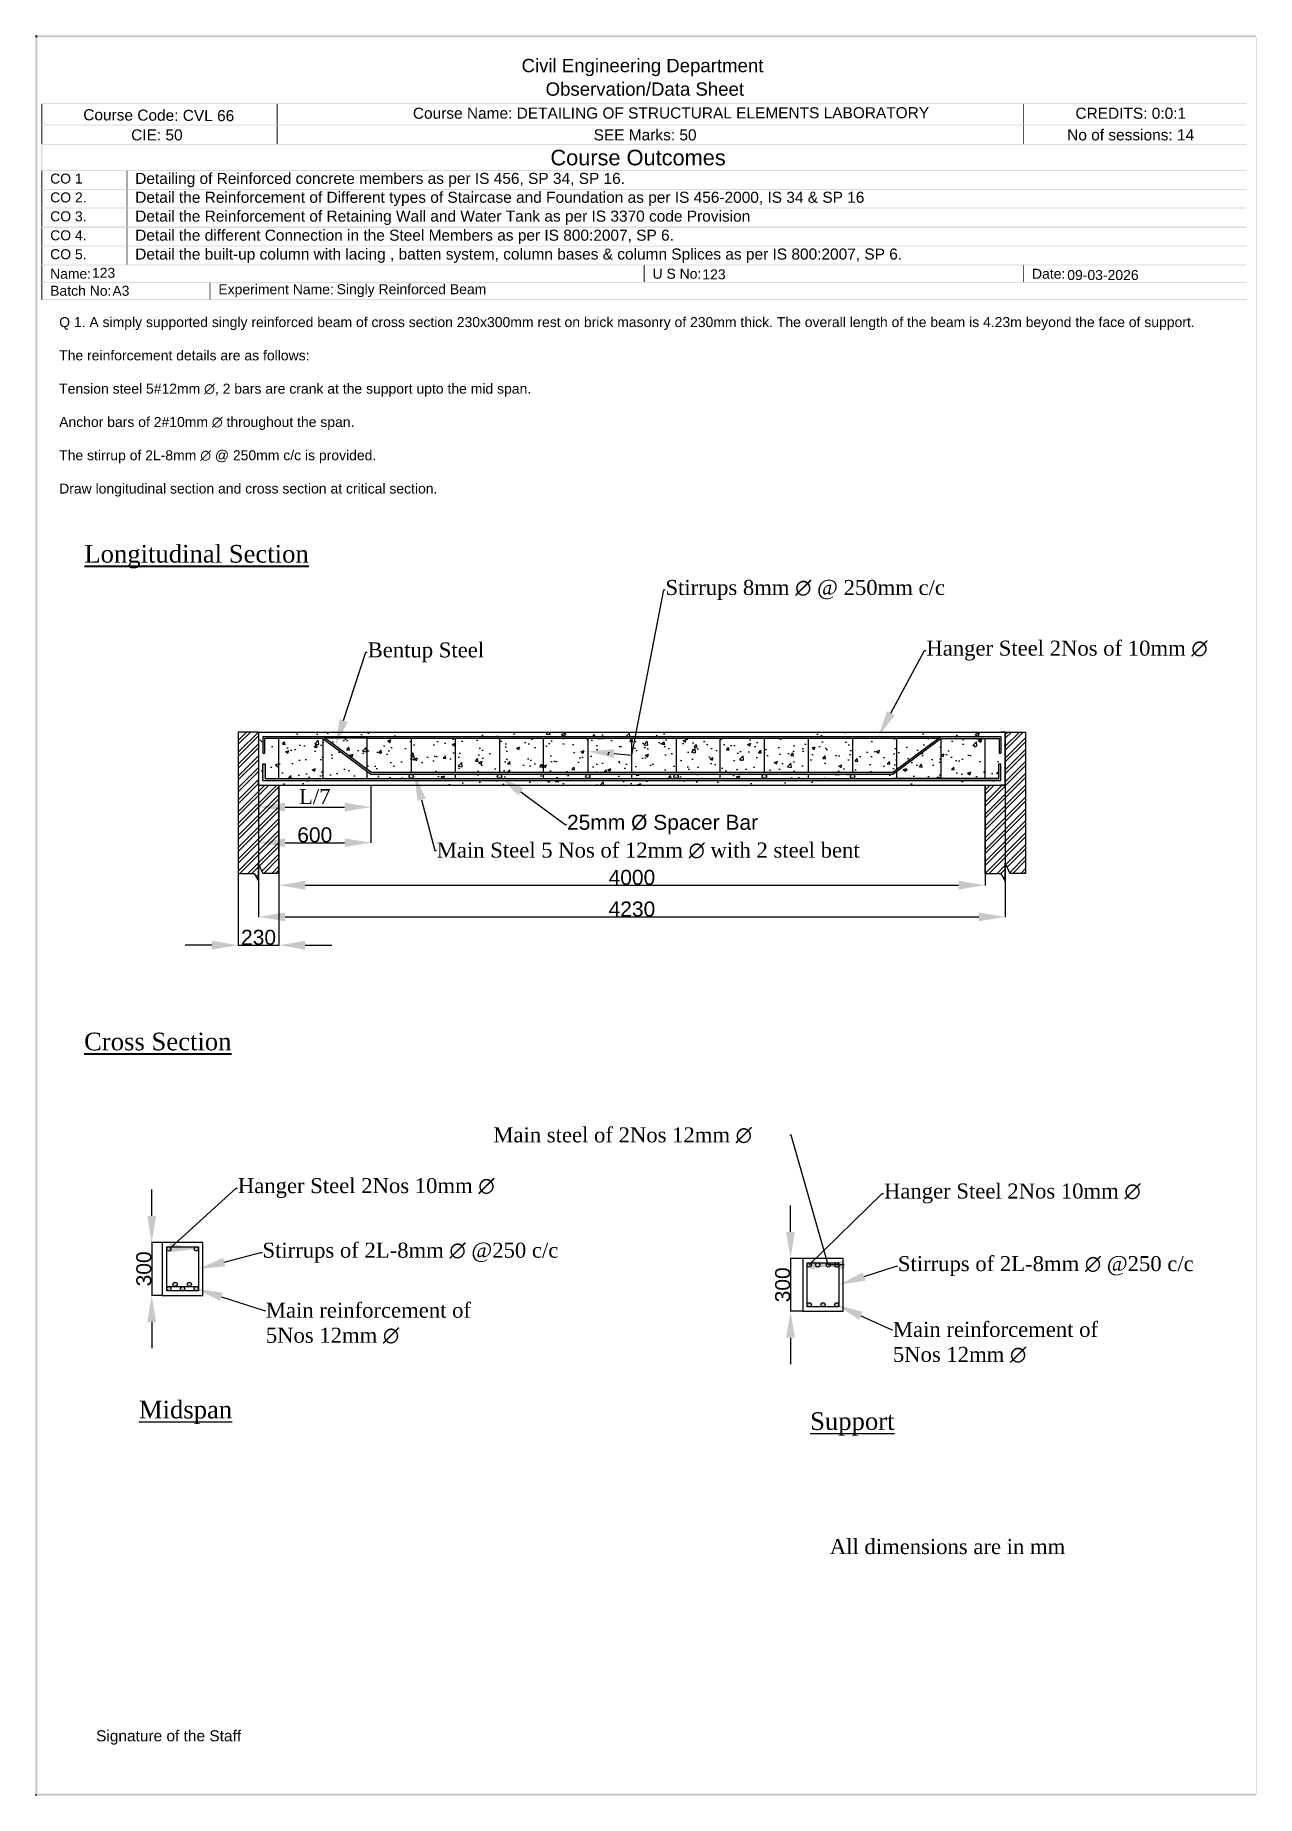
# Model space of a CAD drawing. Header units: millimetres. Extents: x 8386 to 15306, y 2212 to 12182.
import ezdxf
from ezdxf import colors
from ezdxf.entities.mleader import LeaderData, LeaderLine
from ezdxf.math import Vec2, Vec3

# ---------------------------------------------------------------- set-up
doc = ezdxf.new("R2010")
doc.units = ezdxf.units.MM
doc.layers.add('PDF_Solid Fills', color=7, linetype='Continuous')
doc.layers.add('PDF_Text', color=7, linetype='Continuous')
doc.styles.add('PDF F1', font='arial.ttf')
doc.styles.add('PDF F3', font='arial.ttf')
doc.styles.add('PDF F4', font='arial.ttf')
doc.styles.get("Standard").update_dxf_attribs({"font": 'arial.ttf'})
doc.dimstyles.new('ISO-25', dxfattribs={"dimtxt": 2.5, "dimasz": 2.5, "dimexe": 1.25, "dimexo": 0.625, "dimtad": 1, "dimtxsty": 'Standard', "dimcen": 2.5, "dimadec": 0, "dimazin": 0, "dimtfac": 1, "dimtmove": 0, "dimatfit": 3, "dimfxl": 1, "dimarcsym": 0})

# ---------------------------------------------------------------- blocks, each defined once
blk = doc.blocks.new('*D1')
at = {"color": 0, "lineweight": -2, "transparency": 16777216}
for p, q in [((9766, 7935), (9766, 7367.1)), ((13766, 7935), (13766, 7367.1))]:
    blk.add_line(p, q, dxfattribs=at)
at = {"color": 0, "lineweight": -3, "transparency": 16777216}
blk.add_line((9916, 7368.3), (13616, 7368.3), dxfattribs=at)
at = {"color": 0, "transparency": 16777216}
for points in [[(9916, 7393.3), (9916, 7343.3), (9766, 7368.3)], [(13616, 7393.3), (13616, 7343.3), (13766, 7368.3)]]:
    blk.add_solid(points, dxfattribs=at)
at = {"layer": 'Defpoints', "color": 0, "transparency": 16777216}
for p in [(9766, 7935.6), (13766, 7935.6), (13766, 7368.3)]:
    blk.add_point(p, dxfattribs=at)
at = {"color": 0, "transparency": 16777216, "insert": (11766, 7412.3), "char_height": 85, "attachment_point": 5}
blk.add_mtext('4000', dxfattribs=at)
blk = doc.blocks.new('*D2')
at = {"color": 0, "lineweight": -2, "transparency": 16777216}
for p, q in [((9651, 7935), (9651, 7187.9)), ((13881, 7935), (13881, 7187.9))]:
    blk.add_line(p, q, dxfattribs=at)
at = {"color": 0, "lineweight": -3, "transparency": 16777216}
blk.add_line((9801, 7189.1), (13731, 7189.1), dxfattribs=at)
at = {"color": 0, "transparency": 16777216}
for points in [[(9801, 7214.1), (9801, 7164.1), (9651, 7189.1)], [(13731, 7214.1), (13731, 7164.1), (13881, 7189.1)]]:
    blk.add_solid(points, dxfattribs=at)
at = {"layer": 'Defpoints', "color": 0, "transparency": 16777216}
for p in [(9651, 7935.6), (13881, 7935.6), (13881, 7189.1)]:
    blk.add_point(p, dxfattribs=at)
at = {"color": 0, "transparency": 16777216, "insert": (11766, 7233.2), "char_height": 85, "attachment_point": 5}
blk.add_mtext('4230', dxfattribs=at)
blk = doc.blocks.new('*D3')
at = {"color": 0, "lineweight": -3, "transparency": 16777216}
for p, q in [((9045.8, 5495.8), (9045.8, 5645.8)), ((9045.8, 5345.8), (9045.8, 5045.8)), ((9045.8, 4895.8), (9045.8, 4745.8))]:
    blk.add_line(p, q, dxfattribs=at)
at = {"color": 0, "lineweight": -2, "transparency": 16777216}
for p, q in [((9105.2, 5345.8), (9044.5, 5345.8)), ((9105.2, 5045.8), (9044.5, 5045.8))]:
    blk.add_line(p, q, dxfattribs=at)
at = {"color": 0, "transparency": 16777216}
for points in [[(9020.8, 5495.8), (9070.8, 5495.8), (9045.8, 5345.8)], [(9020.8, 4895.8), (9070.8, 4895.8), (9045.8, 5045.8)]]:
    blk.add_solid(points, dxfattribs=at)
at = {"layer": 'Defpoints', "color": 0, "transparency": 16777216}
for p in [(9105.8, 5345.8), (9045.8, 5045.8), (9105.8, 5045.8)]:
    blk.add_point(p, dxfattribs=at)
at = {"color": 0, "transparency": 16777216, "insert": (9001.7, 5195.8), "char_height": 85, "attachment_point": 5, "rotation": 90}
blk.add_mtext('300', dxfattribs=at)
blk = doc.blocks.new('*D4')
at = {"color": 0, "lineweight": -3, "transparency": 16777216}
for p, q in [((12664.3, 5405.4), (12664.3, 5555.4)), ((12664.3, 5255.4), (12664.3, 4955.4)), ((12664.3, 4805.4), (12664.3, 4655.4))]:
    blk.add_line(p, q, dxfattribs=at)
at = {"color": 0, "lineweight": -2, "transparency": 16777216}
for p, q in [((12732.8, 5255.4), (12663, 5255.4)), ((12732.8, 4955.4), (12663, 4955.4))]:
    blk.add_line(p, q, dxfattribs=at)
at = {"color": 0, "transparency": 16777216}
for points in [[(12639.3, 5405.4), (12689.3, 5405.4), (12664.3, 5255.4)], [(12639.3, 4805.4), (12689.3, 4805.4), (12664.3, 4955.4)]]:
    blk.add_solid(points, dxfattribs=at)
at = {"layer": 'Defpoints', "color": 0, "transparency": 16777216}
for p in [(12733.4, 5255.4), (12664.3, 4955.4), (12733.4, 4955.4)]:
    blk.add_point(p, dxfattribs=at)
at = {"color": 0, "transparency": 16777216, "insert": (12620.2, 5105.4), "char_height": 85, "attachment_point": 5, "rotation": 90}
blk.add_mtext('300', dxfattribs=at)
blk = doc.blocks.new('*D5')
at = {"color": 0, "lineweight": -2, "transparency": 16777216}
for p, q in [((9536, 7435), (9536, 7027.6)), ((9766, 7435), (9766, 7027.6))]:
    blk.add_line(p, q, dxfattribs=at)
at = {"color": 0, "lineweight": -3, "transparency": 16777216}
for p, q in [((9386, 7028.8), (9236, 7028.8)), ((9536, 7028.8), (9766, 7028.8)), ((9916, 7028.8), (10066, 7028.8))]:
    blk.add_line(p, q, dxfattribs=at)
at = {"color": 0, "transparency": 16777216}
for points in [[(9386, 7053.8), (9386, 7003.8), (9536, 7028.8)], [(9916, 7053.8), (9916, 7003.8), (9766, 7028.8)]]:
    blk.add_solid(points, dxfattribs=at)
at = {"layer": 'Defpoints', "color": 0, "transparency": 16777216}
for p in [(9536, 7435.6), (9766, 7435.6), (9766, 7028.8)]:
    blk.add_point(p, dxfattribs=at)
at = {"color": 0, "transparency": 16777216, "insert": (9651, 7072.9), "char_height": 85, "attachment_point": 5}
blk.add_mtext('230', dxfattribs=at)
blk = doc.blocks.new('*D6')
at = {"color": 0, "lineweight": -2, "transparency": 16777216}
for p, q in [((9651, 7935), (9651, 7809.7)), ((10288, 7935), (10288, 7809.7))]:
    blk.add_line(p, q, dxfattribs=at)
at = {"color": 0, "lineweight": -3, "transparency": 16777216}
blk.add_line((9801, 7810.9), (10138, 7810.9), dxfattribs=at)
at = {"color": 0, "transparency": 16777216}
for points in [[(9801, 7835.9), (9801, 7785.9), (9651, 7810.9)], [(10138, 7835.9), (10138, 7785.9), (10288, 7810.9)]]:
    blk.add_solid(points, dxfattribs=at)
at = {"layer": 'Defpoints', "color": 0, "transparency": 16777216}
for p in [(9651, 7935.6), (10288, 7935.6), (10288, 7810.9)]:
    blk.add_point(p, dxfattribs=at)
at = {"color": 0, "transparency": 16777216, "insert": (9969.5, 7869.8), "char_height": 85, "attachment_point": 5}
blk.add_mtext('{\\fBookman Old Style|b0|i0|c0|p18;L/7}', dxfattribs=at)
blk = doc.blocks.new('*D7')
at = {"color": 0, "lineweight": -2, "transparency": 16777216}
for p, q in [((9651, 7935), (9651, 7607.9)), ((10288, 7935), (10288, 7607.9))]:
    blk.add_line(p, q, dxfattribs=at)
at = {"color": 0, "lineweight": -3, "transparency": 16777216}
blk.add_line((9801, 7609.1), (10138, 7609.1), dxfattribs=at)
at = {"color": 0, "transparency": 16777216}
for points in [[(9801, 7634.1), (9801, 7584.1), (9651, 7609.1)], [(10138, 7634.1), (10138, 7584.1), (10288, 7609.1)]]:
    blk.add_solid(points, dxfattribs=at)
at = {"layer": 'Defpoints', "color": 0, "transparency": 16777216}
for p in [(9651, 7935.6), (10288, 7935.6), (10288, 7609.1)]:
    blk.add_point(p, dxfattribs=at)
at = {"color": 0, "transparency": 16777216, "insert": (9969.5, 7653.1), "char_height": 85, "attachment_point": 5}
blk.add_mtext('600', dxfattribs=at)

msp = doc.modelspace()

# ---------------------------------------------------------------- hatches: boundary and pattern name
at = {"true_color": 0x000000}
h = msp.add_hatch(dxfattribs=at)
h.set_pattern_fill('ANSI32', color=18, scale=5)
h.paths.add_polyline_path([(9765.956, 7935.585), (9650.956, 7935.585), (9650.956, 7960.585), (9650.956, 8235.585), (9535.956, 8235.585), (9535.956, 7435.585), (9625.956, 7435.585), (9650.956, 7392.531), (9650.956, 7488.083), (9675.956, 7435.585), (9765.956, 7435.585)])
h.paths.add_polyline_path([(13995.956, 8235.585), (13880.956, 8235.585), (13880.956, 7935.585), (13855.956, 7935.585), (13765.956, 7935.585), (13765.956, 7435.585), (13855.956, 7435.585), (13880.956, 7391.113), (13880.956, 7493.853), (13905.956, 7435.585), (13995.956, 7435.585)])
h = msp.add_hatch(dxfattribs=at)
h.set_pattern_fill('AR-CONC', color=18, scale=1.4)
h.paths.add_polyline_path([(10015.956, 8198.585), (9765.956, 8198.585), (9765.956, 7972.585), (10015.956, 7972.585)], flags=0)
h.paths.add_polyline_path([(10015.956, 8198.585), (10015.956, 7972.585), (10265.956, 7972.585), (10265.956, 8013.842)], flags=0)
h.paths.add_polyline_path([(10515.956, 8200.585), (10265.956, 8200.585), (10265.956, 8025.842), (10287.956, 8009.585), (10515.956, 8009.585)], flags=0)
h.paths.add_polyline_path([(10265.956, 8200.585), (10029.371, 8200.672), (10265.956, 8025.842)], flags=0)
h.paths.add_polyline_path([(10515.956, 7997.585), (10287.956, 7997.585), (10265.956, 8013.842), (10265.956, 7972.585), (10515.956, 7972.585)], flags=0)
h.paths.add_polyline_path([(10765.956, 8200.585), (10515.956, 8200.585), (10515.956, 8009.585), (10765.956, 8009.585)], flags=0)
h.paths.add_polyline_path([(11015.956, 8200.585), (10765.956, 8200.585), (10765.956, 8009.585), (11015.956, 8009.585)], flags=0)
h.paths.add_polyline_path([(11265.956, 8200.585), (11015.956, 8200.585), (11015.956, 8009.585), (11265.956, 8009.585)], flags=0)
h.paths.add_polyline_path([(11515.956, 8200.585), (11265.956, 8200.585), (11265.956, 8009.585), (11515.956, 8009.585)], flags=0)
h.paths.add_polyline_path([(11765.956, 8200.585), (11515.956, 8200.585), (11515.956, 8009.585), (11765.956, 8009.585)], flags=0)
h.paths.add_polyline_path([(12015.956, 8200.585), (11765.956, 8200.585), (11765.956, 8009.585), (12015.956, 8009.585)], flags=0)
h.paths.add_polyline_path([(12265.956, 8200.585), (12015.956, 8200.585), (12015.956, 8009.585), (12265.956, 8009.585)], flags=0)
h.paths.add_polyline_path([(13765.956, 8198.496), (13515.956, 8198.585), (13515.956, 7972.585), (13765.956, 7972.585)], flags=0)
h.paths.add_polyline_path([(13880.956, 8235.585), (13855.956, 8235.585), (13765.956, 8235.585), (9650.956, 8235.585), (9650.956, 8210.585), (9650.956, 7935.585), (13880.956, 7935.585)])
h.paths.add_polyline_path([(13846.501, 8115.585), (13845.97, 8198.468), (13765.956, 8198.496), (13765.956, 7972.585), (13843.956, 7972.585), (13843.956, 8055.585), (13855.956, 8055.585), (13855.956, 7960.585), (9675.956, 7960.585), (9675.956, 8055.585), (9687.956, 8055.585), (9687.956, 7972.585), (9765.956, 7972.585), (9765.956, 8198.585), (9685.956, 8198.585), (9685.956, 8115.585), (9675.956, 8115.585), (9675.956, 8210.585), (13855.956, 8210.585), (13855.956, 8115.585)], flags=16)
h.paths.add_polyline_path([(10015.956, 7972.585), (10015.956, 8198.585), (10287.956, 7997.585), (13243.956, 7997.585), (13515.956, 8198.585), (13515.956, 7972.585)], flags=0)
h.paths.add_polyline_path([(13243.956, 8009.585), (10287.956, 8009.585), (10029.371, 8200.672), (10265.956, 8200.585), (10515.956, 8200.585), (13502.424, 8200.585)], flags=0)
h.paths.add_polyline_path([(13515.956, 8198.585), (13265.956, 8013.842), (13265.956, 7972.585), (13515.956, 7972.585)], flags=0)
h.paths.add_polyline_path([(13265.956, 8200.585), (13015.956, 8200.585), (13015.956, 8009.585), (13243.956, 8009.585), (13265.956, 8025.842)], flags=0)
h.paths.add_polyline_path([(13502.424, 8200.585), (13265.956, 8200.585), (13265.956, 8025.842)], flags=0)
h.paths.add_polyline_path([(13015.956, 8200.585), (12765.956, 8200.585), (12765.956, 8009.585), (13015.956, 8009.585)], flags=0)
h.paths.add_polyline_path([(12765.956, 8200.585), (12515.956, 8200.585), (12515.956, 8009.585), (12765.956, 8009.585)], flags=0)
h.paths.add_polyline_path([(12515.956, 8200.585), (12265.956, 8200.585), (12265.956, 8009.585), (12515.956, 8009.585)], flags=0)
h = msp.add_hatch(color=18, dxfattribs=at)
h.dxf.hatch_style = 1
h.paths.add_polyline_path([(10015.956, 8210.585), (9675.956, 8210.585), (9675.956, 8115.585), (9685.956, 8115.585), (9685.956, 8198.585), (10015.956, 8198.585), (10287.956, 7997.585), (13243.956, 7997.585), (13515.956, 8198.585), (13845.97, 8198.468), (13846.501, 8115.585), (13855.956, 8115.585), (13855.956, 8210.585), (13515.956, 8210.585), (13243.956, 8009.585), (10287.956, 8009.585)])
h = msp.add_hatch(dxfattribs=at)
h.set_pattern_fill('AR-CONC', color=18)
h.paths.add_polyline_path([(10015.956, 8198.585), (9765.956, 8198.585), (9765.956, 7972.585), (10015.956, 7972.585)])
h.paths.add_polyline_path([(10015.956, 8198.585), (10015.956, 7972.585), (10265.956, 7972.585), (10265.956, 8013.842)])
h.paths.add_polyline_path([(10265.956, 8200.585), (10029.371, 8200.672), (10265.956, 8025.842)])
h.paths.add_polyline_path([(10515.956, 8200.585), (10265.956, 8200.585), (10265.956, 8025.842), (10287.956, 8009.585), (10515.956, 8009.585)])
h.paths.add_polyline_path([(10515.956, 7997.585), (10287.956, 7997.585), (10265.956, 8013.842), (10265.956, 7972.585), (10515.956, 7972.585)])
h.paths.add_polyline_path([(10765.956, 8200.585), (10515.956, 8200.585), (10515.956, 8009.585), (10765.956, 8009.585)])
h.paths.add_polyline_path([(10765.956, 7997.585), (10515.956, 7997.585), (10515.956, 7972.585), (10765.956, 7972.585)])
h.paths.add_polyline_path([(11015.956, 8200.585), (10765.956, 8200.585), (10765.956, 8009.585), (11015.956, 8009.585)])
h.paths.add_polyline_path([(11265.956, 8200.585), (11015.956, 8200.585), (11015.956, 8009.585), (11265.956, 8009.585)])
h.paths.add_polyline_path([(11515.956, 8200.585), (11265.956, 8200.585), (11265.956, 8009.585), (11515.956, 8009.585)])
h.paths.add_polyline_path([(11765.956, 8200.585), (11515.956, 8200.585), (11515.956, 8009.585), (11765.956, 8009.585)])
h.paths.add_polyline_path([(12015.956, 8200.585), (11765.956, 8200.585), (11765.956, 8009.585), (12015.956, 8009.585)])
h.paths.add_polyline_path([(12265.956, 8200.585), (12015.956, 8200.585), (12015.956, 8009.585), (12265.956, 8009.585)])
h.paths.add_polyline_path([(12515.956, 8200.585), (12265.956, 8200.585), (12265.956, 8009.585), (12515.956, 8009.585)])
h.paths.add_polyline_path([(12765.956, 8200.585), (12515.956, 8200.585), (12515.956, 8009.585), (12765.956, 8009.585)])
h.paths.add_polyline_path([(13015.956, 8200.585), (12765.956, 8200.585), (12765.956, 8009.585), (13015.956, 8009.585)])
h.paths.add_polyline_path([(13265.956, 8200.585), (13015.956, 8200.585), (13015.956, 8009.585), (13243.956, 8009.585), (13265.956, 8025.842)])
h.paths.add_polyline_path([(13502.424, 8200.585), (13265.956, 8200.585), (13265.956, 8025.842)])
h.paths.add_polyline_path([(13515.956, 8198.585), (13265.956, 8013.842), (13265.956, 7972.585), (13515.956, 7972.585)])
h.paths.add_polyline_path([(13765.956, 8198.496), (13515.956, 8198.585), (13515.956, 7972.585), (13765.956, 7972.585)])
h.paths.add_polyline_path([(13265.956, 8013.842), (13243.956, 7997.585), (13015.956, 7997.585), (13015.956, 7972.585), (13265.956, 7972.585)])
h.paths.add_polyline_path([(13015.956, 7997.585), (12765.956, 7997.585), (12765.956, 7972.585), (13015.956, 7972.585)])
h.paths.add_polyline_path([(12765.956, 7997.585), (12515.956, 7997.585), (12515.956, 7972.585), (12765.956, 7972.585)])
h.paths.add_polyline_path([(12515.956, 7997.585), (12265.956, 7997.585), (12265.956, 7972.585), (12515.956, 7972.585)])
h.paths.add_polyline_path([(11015.956, 7997.585), (10765.956, 7997.585), (10765.956, 7972.585), (11015.956, 7972.585)])
h.paths.add_polyline_path([(11265.956, 7997.585), (11015.956, 7997.585), (11015.956, 7972.585), (11265.956, 7972.585)])
h.paths.add_polyline_path([(11515.956, 7997.585), (11265.956, 7997.585), (11265.956, 7972.585), (11515.956, 7972.585)])
h.paths.add_polyline_path([(11765.956, 7997.585), (11515.956, 7997.585), (11515.956, 7972.585), (11765.956, 7972.585)])
h.paths.add_polyline_path([(12015.956, 7997.585), (11765.956, 7997.585), (11765.956, 7972.585), (12015.956, 7972.585)])
h.paths.add_polyline_path([(12265.956, 7997.585), (12015.956, 7997.585), (12015.956, 7972.585), (12265.956, 7972.585)])
h = msp.add_hatch(color=18, dxfattribs=at)
h.dxf.hatch_style = 1
h.paths.add_polyline_path([(13515.956, 8210.585), (10015.956, 8210.585), (10029.371, 8200.672), (10265.956, 8200.585), (10515.956, 8200.585), (13502.424, 8200.585)])
h = msp.add_hatch(color=18, dxfattribs=at)
h.dxf.hatch_style = 1
h.paths.add_polyline_path([(10503.456, 7985.085, 1), (10528.456, 7985.085, 1)])
h.paths.add_polyline_path([(11003.456, 7985.085, 1), (11028.456, 7985.085, 1)])
h.paths.add_polyline_path([(11503.456, 7985.085, 1), (11528.456, 7985.085, 1)])
h.paths.add_polyline_path([(12028.456, 7985.085, 1), (12003.456, 7985.085, 1)])
h.paths.add_polyline_path([(12528.456, 7985.085, 1), (12503.456, 7985.085, 1)])
h.paths.add_polyline_path([(13028.456, 7985.085, 1), (13003.456, 7985.085, 1)])
h.paths.add_polyline_path([(12782.389, 5218.29, 0.95976674), (12758.43, 5219.275), (12758.43, 5217.306, 0.95976674)])
h.paths.add_polyline_path([(12830.43, 5218.243, 1), (12806.43, 5218.243, 1)])
h.paths.add_polyline_path([(12890.43, 5218.29, 1), (12866.43, 5218.29, 1)])
h.paths.add_polyline_path([(12937.722, 5218.29, 1), (12913.722, 5218.29, 1)])
h.paths.add_polyline_path([(12913.722, 4992.256, 0.36927095), (12923.86, 4980.401), (12927.585, 4980.401, 0.36927095), (12937.722, 4992.256, 1)])
h.paths.add_polyline_path([(12836.43, 4992.256, 0.36927095), (12846.567, 4980.401), (12850.292, 4980.401, 0.36927095), (12860.43, 4992.256, 1)])
h.paths.add_polyline_path([(12782.389, 4992.256, 0.95976674), (12758.43, 4993.24), (12758.43, 4991.271, 0.34611742), (12768.527, 4980.401), (12772.252, 4980.401, 0.36927095)])
h.paths.add_polyline_path([(9190.44, 5107.867, 1), (9166.44, 5107.867, 1)])
h.paths.add_polyline_path([(9271.16, 5107.867, 1), (9247.16, 5107.867, 1)])
h.paths.add_polyline_path([(9232.843, 5083.046, 1), (9208.843, 5083.046, 1)])
h.paths.add_polyline_path([(9309.993, 5083.046, 1), (9285.993, 5083.046, 1)])
h.paths.add_polyline_path([(9155.084, 5083.29, 1), (9131.084, 5083.29, 1)])
h.paths.add_polyline_path([(9154.913, 5308.791, 1), (9130.913, 5308.791, 1)])
h.paths.add_polyline_path([(9310.843, 5308.49), (9310.843, 5309.091, 0.9875562), (9286.847, 5308.791, 0.9875562)])
h = msp.add_hatch(color=18, dxfattribs=at)
h.dxf.hatch_style = 1
h.paths.add_polyline_path([(13855.956, 7960.585), (13855.956, 8055.585), (13843.956, 8055.585), (13843.956, 7972.585), (13243.956, 7972.585), (9687.956, 7972.585), (9687.956, 8055.585), (9675.956, 8055.585), (9675.956, 7960.585)])

# ---------------------------------------------------------------- linework, layer by layer
for p, q in [((9650.956, 8235.585), (9535.956, 8235.585)), ((9535.956, 8235.585), (9535.956, 7435.585)), ((9650.956, 8235.585), (13880.956, 8235.585)), ((9650.956, 8235.585), (9650.956, 7935.585)), ((9650.956, 8235.585), (9650.956, 8210.585)), ((9650.956, 8235.585), (9675.956, 8235.585)), ((9675.956, 8210.585), (13855.956, 8210.585)), ((9675.956, 8210.585), (9675.956, 8115.585)), ((9685.956, 8115.585), (9685.956, 8198.585)), ((10015.956, 8198.585), (9685.956, 8198.585)), ((9765.956, 7972.585), (9765.956, 8198.585)), ((10287.956, 8009.585), (10015.956, 8210.585)), ((10015.956, 8198.585), (10015.956, 7972.585)), ((10015.956, 8198.585), (10287.956, 7997.585)), ((10265.956, 8200.585), (10029.371, 8200.672)), ((10265.956, 8200.585), (10515.956, 8200.585)), ((10265.956, 8025.842), (10265.956, 8200.585)), ((10515.956, 8200.585), (10515.956, 8009.585)), ((10515.956, 8200.585), (13502.424, 8200.585)), ((10765.956, 8200.585), (11015.956, 8200.585)), ((10765.956, 8009.585), (10765.956, 8200.585)), ((11015.956, 8200.585), (11015.956, 8009.585)), ((11265.956, 8200.585), (11515.956, 8200.585)), ((11265.956, 8009.585), (11265.956, 8200.585)), ((11515.956, 8200.585), (11515.956, 8009.585)), ((11765.956, 8200.585), (12015.956, 8200.585)), ((11765.956, 8009.585), (11765.956, 8200.585)), ((12015.956, 8200.585), (12015.956, 8009.585)), ((12265.956, 8200.585), (12515.956, 8200.585)), ((12265.956, 8009.585), (12265.956, 8200.585)), ((12515.956, 8200.585), (12515.956, 8009.585)), ((12765.956, 8200.585), (13015.956, 8200.585)), ((12765.956, 8009.585), (12765.956, 8200.585)), ((13015.956, 8200.585), (13015.956, 8009.585)), ((13243.956, 8009.585), (13515.956, 8210.585)), ((13243.956, 7997.585), (13515.956, 8198.585)), ((13265.956, 8200.585), (13502.424, 8200.585)), ((13265.956, 8025.842), (13265.956, 8200.585)), ((13515.956, 8198.585), (13515.956, 7972.585)), ((13515.956, 8198.585), (13845.97, 8198.468)), ((13765.956, 8235.585), (13880.956, 8235.585)), ((13765.956, 7972.585), (13765.956, 8198.496)), ((13845.97, 8198.468), (13846.501, 8115.585)), ((13880.956, 8235.585), (13855.956, 8235.585)), ((13855.956, 8210.585), (13855.956, 8115.585)), ((13880.956, 8235.585), (13880.956, 7935.585)), ((13880.956, 7935.585), (13880.956, 8235.585)), ((13880.956, 8235.585), (13995.956, 8235.585)), ((13995.956, 8235.585), (13995.956, 7435.585)), ((9675.956, 8115.585), (9685.956, 8115.585)), ((13846.501, 8115.585), (13855.956, 8115.585)), ((9675.956, 7960.585), (9675.956, 8055.585)), ((9675.956, 8055.585), (9687.956, 8055.585)), ((9687.956, 8055.585), (9687.956, 7972.585)), ((10265.956, 7972.585), (10265.956, 8013.842)), ((10287.956, 8009.585), (13243.956, 8009.585)), ((10287.956, 7997.585), (13243.956, 7997.585)), ((10765.956, 7972.585), (10765.956, 7997.585)), ((11265.956, 7972.585), (11265.956, 7997.585)), ((11765.956, 7972.585), (11765.956, 7997.585)), ((12265.956, 7972.585), (12265.956, 7997.585)), ((12765.956, 7972.585), (12765.956, 7997.585)), ((13265.956, 7972.585), (13265.956, 8013.842)), ((13843.956, 7972.585), (13843.956, 8055.585)), ((13843.956, 8055.585), (13855.956, 8055.585)), ((13855.956, 7960.585), (13855.956, 8055.585)), ((9650.956, 7935.585), (9650.956, 7960.585)), ((9650.956, 7935.585), (13880.956, 7935.585)), ((9675.956, 7960.585), (13855.956, 7960.585)), ((9687.956, 7972.585), (13843.956, 7972.585)), ((9687.956, 7972.585), (9765.956, 7972.585)), ((9765.956, 7435.585), (9765.956, 7935.585)), ((10015.956, 7972.585), (10265.956, 7972.585)), ((10515.956, 7972.585), (10765.956, 7972.585)), ((11015.956, 7972.585), (11265.956, 7972.585)), ((11515.956, 7972.585), (11765.956, 7972.585)), ((12015.956, 7972.585), (12265.956, 7972.585)), ((12515.956, 7972.585), (12765.956, 7972.585)), ((13015.956, 7972.585), (13265.956, 7972.585)), ((13843.956, 7972.585), (13243.956, 7972.585)), ((13515.956, 7972.585), (13765.956, 7972.585)), ((13765.956, 7435.585), (13765.956, 7935.585)), ((13880.956, 7935.585), (13855.956, 7935.585)), ((9650.956, 7392.531), (9650.956, 7488.083)), ((9650.956, 7488.083), (9675.956, 7435.585)), ((13880.956, 7391.113), (13880.956, 7493.853)), ((13880.956, 7493.853), (13905.956, 7435.585)), ((9535.956, 7435.585), (9625.956, 7435.585)), ((9625.956, 7435.585), (9650.956, 7392.531)), ((9765.956, 7435.585), (9675.956, 7435.585)), ((13765.956, 7435.585), (13855.956, 7435.585)), ((13855.956, 7435.585), (13880.956, 7391.113)), ((13995.956, 7435.585), (13905.956, 7435.585)), ((9335.843, 5345.814), (9105.843, 5345.814)), ((9105.843, 5345.814), (9105.843, 5045.814)), ((9130.843, 5320.814), (9310.843, 5320.814)), ((9130.843, 5070.814), (9130.843, 5320.814)), ((9310.843, 5320.814), (9310.843, 5070.814)), ((9335.843, 5045.814), (9335.843, 5345.814)), ((12963.43, 5255.401), (12733.43, 5255.401)), ((12733.43, 5255.401), (12733.43, 4955.401)), ((12758.43, 5230.401), (12938.43, 5230.401)), ((12758.43, 4980.401), (12758.43, 5230.401)), ((12818.43, 5230.401), (12818.43, 5230.243)), ((12878.43, 5230.401), (12878.43, 5230.29)), ((12938.43, 5230.401), (12938.43, 4980.401)), ((12963.43, 4955.401), (12963.43, 5255.401)), ((9130.843, 5095.64), (9310.843, 5095.64)), ((9105.843, 5045.814), (9335.843, 5045.814)), ((9310.843, 5070.814), (9130.843, 5070.814)), ((12733.43, 4955.401), (12963.43, 4955.401)), ((12938.43, 4980.401), (12758.43, 4980.401))]:
    msp.add_line(p, q)
for centre, radius in [((10515.956, 7985.085), 12.5), ((11015.956, 7985.085), 12.5), ((11515.956, 7985.085), 12.5), ((12015.956, 7985.085), 12.5), ((12515.956, 7985.085), 12.5), ((13015.956, 7985.085), 12.5), ((9142.913, 5308.791), 12), ((9298.847, 5308.791), 12), ((12770.389, 5218.29), 12), ((12818.43, 5218.243), 12), ((12878.43, 5218.29), 12), ((12925.722, 5218.29), 12), ((9143.084, 5083.29), 12), ((9178.44, 5107.867), 12), ((9220.843, 5083.046), 12), ((9259.16, 5107.867), 12), ((9297.993, 5083.046), 12), ((12770.389, 4992.256), 12), ((12848.43, 4992.256), 12), ((12925.722, 4992.256), 12)]:
    msp.add_circle(centre, radius)
at = {"layer": 'PDF_Solid Fills', "lineweight": 25, "transparency": 33554559}
for points in [[(8385.973, 12182.053), (8390.162, 12182.053), (8385.973, 12169.487), (8390.162, 12169.487)], [(8385.973, 12182.053), (8398.539, 12182.053), (8385.973, 12177.864), (8398.539, 12177.864)], [(8385.973, 12169.487), (8390.162, 12169.487), (8385.973, 2224.755), (8390.162, 2224.755)], [(8394.35, 12173.675), (8398.539, 12173.675), (8394.35, 12169.487), (8398.539, 12169.487)], [(8394.35, 12169.487), (8398.539, 12169.487), (8394.35, 2224.755), (8398.539, 2224.755)], [(8398.539, 12182.053), (15301.316, 12182.053), (8398.539, 12169.487), (15301.316, 12169.487)], [(15301.316, 12169.487), (15305.504, 12169.487), (15301.316, 2224.755), (15305.504, 2224.755)], [(8421.576, 11796.703), (15245.817, 11796.703), (8421.576, 11792.515), (15245.817, 11792.515)], [(8421.576, 11792.515), (8425.765, 11792.515), (8421.576, 11675.235), (8425.765, 11675.235)], [(9754.591, 11792.515), (9758.779, 11792.515), (9754.591, 11675.235), (9758.779, 11675.235)], [(13982.961, 11792.515), (13987.149, 11792.515), (13982.961, 11675.235), (13987.149, 11675.235)], [(8421.576, 11675.235), (15245.817, 11675.235), (8421.576, 11671.046), (15245.817, 11671.046)], [(8421.576, 11671.046), (8425.765, 11671.046), (8421.576, 11566.331), (8425.765, 11566.331)], [(9754.591, 11671.046), (9758.779, 11671.046), (9754.591, 11566.331), (9758.779, 11566.331)], [(13982.961, 11671.046), (13987.149, 11671.046), (13982.961, 11566.331), (13987.149, 11566.331)], [(8421.576, 11566.331), (15245.817, 11566.331), (8421.576, 11562.143), (15245.817, 11562.143)], [(8421.576, 11562.143), (8425.765, 11562.143), (8421.576, 11418.684), (8425.765, 11418.684)], [(8421.576, 11418.684), (15245.817, 11418.684), (8421.576, 11414.496), (15245.817, 11414.496)], [(8421.576, 11414.496), (8425.765, 11414.496), (8421.576, 11311.875), (8425.765, 11311.875)], [(8903.262, 11414.496), (8907.451, 11414.496), (8903.262, 11311.875), (8907.451, 11311.875)], [(8421.576, 11311.875), (15245.817, 11311.875), (8421.576, 11307.687), (15245.817, 11307.687)], [(8421.576, 11307.687), (8425.765, 11307.687), (8421.576, 11205.067), (8425.765, 11205.067)], [(8903.262, 11307.687), (8907.451, 11307.687), (8903.262, 11205.067), (8907.451, 11205.067)], [(8421.576, 11205.067), (15245.817, 11205.067), (8421.576, 11200.878), (15245.817, 11200.878)], [(8421.576, 11200.878), (8425.765, 11200.878), (8421.576, 11097.211), (8425.765, 11097.211)], [(8903.262, 11200.878), (8907.451, 11200.878), (8903.262, 11097.211), (8907.451, 11097.211)], [(8421.576, 11097.211), (15245.817, 11097.211), (8421.576, 11093.022), (15245.817, 11093.022)], [(8421.576, 11093.022), (8425.765, 11093.022), (8421.576, 10990.402), (8425.765, 10990.402)], [(8903.262, 11093.022), (8907.451, 11093.022), (8903.262, 10990.402), (8907.451, 10990.402)], [(8421.576, 10990.402), (15245.817, 10990.402), (8421.576, 10986.213), (15245.817, 10986.213)], [(8421.576, 10986.213), (8425.765, 10986.213), (8421.576, 10882.546), (8425.765, 10882.546)], [(8903.262, 10986.213), (8907.451, 10986.213), (8903.262, 10882.546), (8907.451, 10882.546)], [(8421.576, 10882.546), (15245.817, 10882.546), (8421.576, 10878.358), (15245.817, 10878.358)], [(8421.576, 10878.358), (8425.765, 10878.358), (8421.576, 10785.162), (8425.765, 10785.162)], [(11833.173, 10878.358), (11837.361, 10878.358), (11833.173, 10785.162), (11837.361, 10785.162)], [(13982.961, 10878.358), (13987.149, 10878.358), (13982.961, 10785.162), (13987.149, 10785.162)], [(8421.576, 10785.162), (15245.817, 10785.162), (8421.576, 10780.973), (15245.817, 10780.973)], [(8421.576, 10780.973), (8425.765, 10780.973), (8421.576, 10684.636), (8425.765, 10684.636)], [(9374.477, 10780.973), (9378.666, 10780.973), (9374.477, 10684.636), (9378.666, 10684.636)], [(8421.576, 10688.824), (9374.477, 10688.824), (8421.576, 10684.636), (9374.477, 10684.636)], [(9378.666, 10688.824), (15245.817, 10688.824), (9378.666, 10684.636), (15245.817, 10684.636)], [(8386.546, 2222.056), (8389.951, 2222.056), (8386.546, 2211.841), (8389.951, 2211.841)], [(8386.546, 2215.246), (8396.761, 2215.246), (8386.546, 2211.841), (8396.761, 2211.841)], [(8393.356, 2222.056), (8396.761, 2222.056), (8393.356, 2218.651), (8396.761, 2218.651)], [(8398.539, 2224.755), (15301.316, 2224.755), (8398.539, 2212.189), (15301.316, 2212.189)]]:
    msp.add_solid(points, dxfattribs=at)
at = {"layer": 'PDF_Solid Fills', "color": 7, "lineweight": 25, "true_color": 0xffffff, "transparency": 33554559}
for points in [[(8390.162, 12177.864), (8394.35, 12177.864), (8390.162, 12169.487), (8394.35, 12169.487)], [(8390.162, 12177.864), (8398.539, 12177.864), (8390.162, 12173.675), (8398.539, 12173.675)], [(8390.162, 12169.487), (8394.35, 12169.487), (8390.162, 2224.755), (8394.35, 2224.755)], [(8389.951, 2222.056), (8393.356, 2222.056), (8389.951, 2215.246), (8393.356, 2215.246)], [(8389.951, 2218.651), (8396.761, 2218.651), (8389.951, 2215.246), (8396.761, 2215.246)]]:
    msp.add_solid(points, dxfattribs=at)

# ---------------------------------------------------------------- texts
at = {"attachment_point": 1}
for s, width, gutter_width, insert, char_height in [('123', 849.73977, 281.923, (8707.633, 10864.533), 56.3847), ('A3', 172.72244, 281.923, (8823.508, 10762.72), 56.3847), ('{\\fBookman Old Style|b0|i0|c0|p18;\\LMidspan}', 1072.08336, 500, (8973.227, 4449.144), 100), ('{\\fBookman Old Style|b0|i0|c0|p18;\\LSupport}', 1239.89656, 500, (12775.182, 4383.621), 100)]:
    msp.add_mtext_dynamic_manual_height_columns(s, width=width, gutter_width=gutter_width, heights=[0], dxfattribs=dict(at, insert=insert, char_height=char_height))
at = {"lineweight": 40, "attachment_point": 1}
for s, width, insert, char_height in [('{\\fBookman Old Style|b0|i0|c0|p18;\\LLongitudinal Section}', 2837.45187, (8664.347, 9295.243), 100), ('{\\fBookman Old Style|b0|i0|c0|p18;\\LCross Section}', 2837.45187, (8662.715, 6533.468), 100), ('{\\fBookman Old Style|b0|i0|c0|p18;All dimensions are in mm}', 2294.63165, (12886.903, 3665.782), 85)]:
    msp.add_mtext_dynamic_manual_height_columns(s, width=width, gutter_width=500, heights=[0], dxfattribs=dict(at, insert=insert, char_height=char_height))
at = {"layer": 'PDF_Text', "attachment_point": 4}
for s, insert, char_height, style in [('Civil Engineering Department', (11141.01, 11999.014), 75.3991, 'PDF F1'), ('Observation/Data Sheet', (11277.139, 11876.498), 75.3991, 'PDF F1'), ('CREDITS: 0:0:1', (14278.255, 11739.695), 62.58114, 'PDF F1'), ('CIE: 50', (8929.441, 11617.178), 62.5811, 'PDF F1'), ('SEE Marks: 50', (11549.141, 11617.178), 62.58114, 'PDF F1'), ('No of sessions: 14', (14231.478, 11617.178), 62.58114, 'PDF F1'), ('Course Outcomes', (11304.365, 11488.682), 88.21707, 'PDF F1'), ('CO 1 ', (8470.792, 11369.798), 56.2208, 'PDF F3'), ('Detailing of Reinforced concrete members as per IS 456, SP 34, SP 16.', (8952.478, 11361.676), 62.58114, 'PDF F1'), ('CO 2. ', (8470.792, 11262.989), 56.5491, 'PDF F3'), ('Detail the Reinforcement of Different types of Staircase and Foundation as per IS 456-2000, IS 34 & SP 16', (8952.478, 11254.866), 62.581139, 'PDF F1'), ('CO 3. ', (8470.792, 11156.18), 56.5491, 'PDF F3'), ('Detail the Reinforcement of Retaining Wall and Water Tank as per IS 3370 code Provision', (8952.478, 11148.057), 62.58114, 'PDF F1'), ('CO 4. ', (8470.792, 11048.324), 56.5491, 'PDF F3'), ('Detail the different Connection in the Steel Members as per IS 800:2007, SP 6.', (8952.478, 11040.202), 62.58114, 'PDF F1'), ('CO 5. ', (8470.792, 10941.515), 56.5491, 'PDF F3'), ('Detail the built-up column with lacing , batten system, column bases & column Splices as per IS 800:2007, SP 6.', (8952.478, 10933.393), 62.581139, 'PDF F1'), ('Name:     ', (8470.792, 10830.844), 56.2208, 'PDF F4'), ('Experiment Name:', (9423.492, 10734.507), 56.54906, 'PDF F4'), ('Singly Reinforced Beam', (10093.702, 10735.273), 56.54906, 'PDF F4'), ('U S No:', (11882.59, 10830.844), 56.5491, 'PDF F4'), ('Date:', (14032.231, 10830.844), 56.5491, 'PDF F4'), ('09-03-2026', (14231.919, 10823.67), 56.5491, 'PDF F4'), ('Batch No:', (8470.792, 10734.507), 56.5491, 'PDF F4'), ('Q 1. A simply supported singly reinforced beam of cross section 230x300mm rest on brick masonry of 230mm thick. The overall length of the beam is 4.23m beyond the face of support. \\P     \\PThe reinforcement details are as follows:\\P     \\PTension steel 5#12mm ∅, 2 bars are crank at the support upto the mid span.\\P     \\PAnchor bars of 2#10mm ∅ throughout the span.\\P     \\PThe stirrup of 2L-8mm ∅ @ 250mm c/c is provided. \\P     \\PDraw longitudinal section and cross section at critical section.', (8521.719, 10077.581), 56.5491, 'PDF F4'), ('                          Signature of the Staff', (8099.53, 2542.124), 62.58114, 'PDF F1')]:
    msp.add_mtext(s, dxfattribs=dict(at, insert=insert, char_height=char_height, style=style))
at = {"layer": 'PDF_Text', "char_height": 62.58114, "attachment_point": 4, "style": 'PDF F1'}
for s, insert, rotation in [('Course Name: DETAILING OF STRUCTURAL ELEMENTS LABORATORY ', (10525.289, 11739.695), 0.0639687), ('Course Code: CVL 66 ', (8658.231, 11731.318), 359.6250715)]:
    msp.add_mtext(s, dxfattribs=dict(at, insert=insert, rotation=rotation))
at = {"layer": 'PDF_Text', "insert": (12164.899, 10827.564), "char_height": 56.5491, "width": 468.74777, "attachment_point": 4, "style": 'PDF F4'}
msp.add_mtext('123', dxfattribs=at)

# ---------------------------------------------------------------- dimensions: what is measured, and where the dimension line sits
for base, p1, p2, picture, middle in [((13880.956, 7189.101), (9650.956, 7935.585), (13880.956, 7935.585), '*D2', (11765.956, 7233.154)), ((9765.956, 7028.825), (9535.956, 7435.585), (9765.956, 7435.585), '*D5', (9650.956, 7072.878))]:
    dim = msp.add_linear_dim(base=base, p1=p1, p2=p2, dimstyle='ISO-25', override={"dimtxt": 85, "dimasz": 150, "dimlwd": 65533})
    dim.commit()
    dim.dimension.update_dxf_attribs({"geometry": picture, "text_midpoint": middle})
for base, text, picture, middle in [((10287.956, 7810.901), '{\\fBookman Old Style|b0|i0|c0|p18;L/7}', '*D6', (9969.456, 7869.808)), ((10287.956, 7609.102), '600', '*D7', (9969.456, 7653.126))]:
    dim = msp.add_linear_dim(base=base, p1=(9650.956, 7935.585), p2=(10287.956, 7935.585), text=text, dimstyle='ISO-25', override={"dimtxt": 85, "dimasz": 150, "dimlwd": 65533})
    dim.commit()
    dim.dimension.update_dxf_attribs({"geometry": picture, "text_midpoint": middle})
dim = msp.add_linear_dim(base=(13765.956, 7368.303), p1=(9765.956, 7935.585), p2=(13765.956, 7935.585), dimstyle='ISO-25', override={"dimtxt": 85, "dimasz": 150, "dimlwd": 65533})
dim.commit()
dim.dimension.update_dxf_attribs({"geometry": '*D1', "text_midpoint": (11765.956, 7368.303), "dimtype": 160})
for base, p1, p2, picture, middle in [((9045.764, 5045.814), (9105.843, 5345.814), (9105.843, 5045.814), '*D3', (9001.711, 5195.814)), ((12664.26, 4955.401), (12733.43, 5255.401), (12733.43, 4955.401), '*D4', (12620.207, 5105.401))]:
    dim = msp.add_linear_dim(base=base, p1=p1, p2=p2, angle=90, dimstyle='ISO-25', override={"dimtxt": 85, "dimasz": 150, "dimlwd": 65533})
    dim.commit()
    dim.dimension.update_dxf_attribs({"geometry": picture, "text_midpoint": middle})

# ---------------------------------------------------------------- leaders
ml = msp.add_multileader_mtext('Standard')
ml.set_content('{\\fBookman Old Style|b0|i0|c0|p18;\\C256;Stirrups 8mm ∅ @ 250mm c/c}', color=256)
ml.set_leader_properties()
ml.build(insert=Vec2(0, 0))
ml.multileader.update_dxf_attribs({"arrow_head_size": 150})
ctx = ml.context
ctx.base_point, ctx.char_height, ctx.arrow_head_size, ctx.plane_origin = Vec3(11953.936, 9040.992), 85, 150, Vec3(11515.956, 8126.361)
notes = []
notes.append((ctx, [(0, (1, 1, 0), (11945.936, 9040.992), (1, 0), 8, [(1, [(11515.956, 8126.361), (11765.956, 8105.085)], 0, [])])]))
ctx.mtext.insert, ctx.mtext.flow_direction = Vec3(11955.936, 9097.08), 5
ml = msp.add_multileader_mtext('Standard')
ml.set_content('{\\fBookman Old Style|b0|i0|c0|p18;Bentup Steel}', color=256)
ml.set_leader_properties()
ml.build(insert=Vec2(0, 0))
ml.multileader.update_dxf_attribs({"arrow_head_size": 150})
ctx = ml.context
ctx.base_point, ctx.char_height, ctx.arrow_head_size, ctx.plane_origin = Vec3(10267.046, 8687.379), 85, 150, Vec3(10086.703, 8158.305)
notes.append((ctx, [(0, (1, 1, 0), (10259.046, 8687.379), (1, 0), 8, [(0, [(10086.703, 8158.305)], 0, [])])]))
ctx.mtext.insert, ctx.mtext.flow_direction = Vec3(10269.046, 8743.466), 5
ml = msp.add_multileader_mtext('Standard')
ml.set_content('{\\fBookman Old Style|b0|i0|c0|p18;\\C256;Hanger Steel 2Nos of 10mm ∅}', color=256)
ml.set_leader_properties()
ml.build(insert=Vec2(0, 0))
ml.multileader.update_dxf_attribs({"arrow_head_size": 150})
ctx = ml.context
ctx.base_point, ctx.char_height, ctx.arrow_head_size, ctx.plane_origin = Vec3(13431.796, 8696.981), 85, 150, Vec3(13416.679, 8210.585)
notes.append((ctx, [(0, (1, 1, 0), (13423.796, 8696.981), (1, 0), 8, [(0, [(13161.43, 8210.585)], 0, [])])]))
ctx.mtext.insert, ctx.mtext.flow_direction = Vec3(13433.796, 8753.525), 5
ml = msp.add_multileader_mtext('Standard')
ml.set_content('{\\fBookman Old Style|b0|i0|c0|p18;Main Steel 5 Nos of 12mm ∅ with 2 steel bent}', color=256)
ml.set_leader_properties()
ml.build(insert=Vec2(0, 0))
ml.multileader.update_dxf_attribs({"arrow_head_size": 150})
ctx = ml.context
ctx.base_point, ctx.char_height, ctx.arrow_head_size, ctx.plane_origin = Vec3(10658.529, 7565.816), 85, 150, Vec3(10535.499, 7997.585)
notes.append((ctx, [(0, (1, 1, 0), (10650.529, 7565.816), (1, 0), 8, [(0, [(10535.499, 7997.585)], 0, [])])]))
ctx.mtext.insert, ctx.mtext.flow_direction = Vec3(10660.529, 7609.808), 5
ml = msp.add_multileader_mtext('Standard')
ml.set_content('25mm %%C Spacer Bar', color=256)
ml.set_leader_properties()
ml.build(insert=Vec2(0, 0))
ml.multileader.update_dxf_attribs({"arrow_head_size": 150})
ctx = ml.context
ctx.base_point, ctx.char_height, ctx.arrow_head_size, ctx.plane_origin = Vec3(11396.466, 7713.005), 85, 150, Vec3(11015.956, 7985.085)
notes.append((ctx, [(0, (1, 1, 0), (11388.466, 7713.005), (1, 0), 8, [(0, [(11015.956, 7985.085)], 0, [])])]))
ctx.mtext.insert, ctx.mtext.flow_direction = Vec3(11398.466, 7767.304), 5
ml = msp.add_multileader_mtext('Standard')
ml.set_content('{\\fBookman Old Style|b0|i0|c0|p18;Main steel of 2Nos 12mm ∅}', color=256)
ml.set_leader_properties()
ml.build(insert=Vec2(0, 0))
ml.multileader.update_dxf_attribs({"arrow_head_size": 150})
ctx = ml.context
ctx.base_point, ctx.char_height, ctx.arrow_head_size, ctx.plane_origin = Vec3(10978.981, 5953.214), 85, 150, Vec3(12818.43, 5218.243)
notes.append((ctx, [(0, (1, 1, 0), (12668.01, 5953.214), (-1, 0), 8, [(1, [(12818.43, 5218.243), (12878.43, 5218.29)], 0, [])])]))
ctx.mtext.insert, ctx.mtext.flow_direction = Vec3(10980.981, 5997.206), 5
ml = msp.add_multileader_mtext('Standard')
ml.set_content('{\\fBookman Old Style|b0|i0|c0|p18;Hanger Steel 2Nos 10mm ∅ }', color=256)
ml.set_leader_properties()
ml.build(insert=Vec2(0, 0))
ml.multileader.update_dxf_attribs({"arrow_head_size": 150})
ctx = ml.context
ctx.base_point, ctx.char_height, ctx.arrow_head_size, ctx.plane_origin = Vec3(9532.014, 5653.222), 85, 150, Vec3(9298.847, 5308.791)
notes.append((ctx, [(0, (1, 1, 0), (9524.014, 5653.222), (1, 0), 8, [(1, [(9298.847, 5308.791), (9153.198, 5314.973)], 0, [])])]))
ctx.mtext.insert, ctx.mtext.flow_direction = Vec3(9534.014, 5709.767), 5
ml = msp.add_multileader_mtext('Standard')
ml.set_content('{\\fBookman Old Style|b0|i0|c0|p18;Hanger Steel 2Nos 10mm ∅ }', color=256)
ml.set_leader_properties()
ml.build(insert=Vec2(0, 0))
ml.multileader.update_dxf_attribs({"arrow_head_size": 150})
ctx = ml.context
ctx.base_point, ctx.char_height, ctx.arrow_head_size, ctx.plane_origin = Vec3(13191.752, 5622.627), 85, 150, Vec3(12925.722, 5218.29)
notes.append((ctx, [(0, (1, 1, 0), (13183.752, 5622.627), (1, 0), 8, [(1, [(12925.722, 5218.29), (12770.389, 5218.29)], 0, [])])]))
ctx.mtext.insert, ctx.mtext.flow_direction = Vec3(13193.752, 5679.172), 5
ml = msp.add_multileader_mtext('Standard')
ml.set_content('{\\fBookman Old Style|b0|i0|c0|p18;Stirrups of 2L-8mm ∅ @250 c/c}', color=256)
ml.set_leader_properties()
ml.build(insert=Vec2(0, 0))
ml.multileader.update_dxf_attribs({"arrow_head_size": 150})
ctx = ml.context
ctx.base_point, ctx.char_height, ctx.arrow_head_size, ctx.plane_origin = Vec3(9671.388, 5287.967), 85, 150, Vec3(9310.843, 5195.814)
notes.append((ctx, [(0, (1, 1, 0), (9663.388, 5287.967), (1, 0), 8, [(0, [(9310.843, 5195.814)], 0, [])])]))
ctx.mtext.insert, ctx.mtext.flow_direction = Vec3(9673.388, 5344.054), 5
ml = msp.add_multileader_mtext('Standard')
ml.set_content('{\\fBookman Old Style|b0|i0|c0|p18;Stirrups of 2L-8mm ∅ @250 c/c}', color=256)
ml.set_leader_properties()
ml.build(insert=Vec2(0, 0))
ml.multileader.update_dxf_attribs({"arrow_head_size": 150})
ctx = ml.context
ctx.base_point, ctx.char_height, ctx.arrow_head_size, ctx.plane_origin = Vec3(13270.574, 5211.888), 85, 150, Vec3(12938.43, 5105.401)
notes.append((ctx, [(0, (1, 1, 0), (13262.574, 5211.888), (1, 0), 8, [(0, [(12938.43, 5105.401)], 0, [])])]))
ctx.mtext.insert, ctx.mtext.flow_direction = Vec3(13272.574, 5267.976), 5
ml = msp.add_multileader_mtext('Standard')
ml.set_content('{\\fBookman Old Style|b0|i0|c0|p18;Main reinforcement of\\P5Nos 12mm ∅}', color=256)
ml.set_leader_properties()
ml.build(insert=Vec2(0, 0))
ml.multileader.update_dxf_attribs({"arrow_head_size": 150})
ctx = ml.context
ctx.base_point, ctx.char_height, ctx.arrow_head_size, ctx.plane_origin = Vec3(9690.389, 4960.199), 85, 150, Vec3(9297.993, 5083.046)
notes.append((ctx, [(0, (1, 1, 0), (9682.389, 4960.199), (1, 0), 8, [(0, [(9297.993, 5083.046)], 0, [])])]))
ctx.mtext.insert, ctx.mtext.flow_direction = Vec3(9692.389, 5004.192), 5
ml = msp.add_multileader_mtext('Standard')
ml.set_content('{\\fBookman Old Style|b0|i0|c0|p18;Main reinforcement of\\P5Nos 12mm ∅}', color=256)
ml.set_leader_properties()
ml.build(insert=Vec2(0, 0))
ml.multileader.update_dxf_attribs({"arrow_head_size": 150})
ctx = ml.context
ctx.base_point, ctx.char_height, ctx.arrow_head_size, ctx.plane_origin = Vec3(13242.194, 4851.637), 85, 150, Vec3(12925.722, 4992.256)
notes.append((ctx, [(0, (1, 1, 0), (13234.194, 4851.637), (1, 0), 8, [(0, [(12925.722, 4992.256)], 0, [])])]))
ctx.mtext.insert, ctx.mtext.flow_direction = Vec3(13244.194, 4895.629), 5
for ctx, leaders in notes:
    for number, flags, end, landing, length, lines in leaders:
        leader = LeaderData()
        leader.index, (leader.has_last_leader_line, leader.has_dogleg_vector, leader.attachment_direction) = number, flags
        leader.last_leader_point, leader.dogleg_vector, leader.dogleg_length = Vec3(end), Vec3(landing), length
        for number, points, colour, breaks in lines:
            line = LeaderLine()
            line.index, line.vertices, line.color, line.breaks = number, Vec3.list(points), colors.encode_raw_color(colour), breaks
            leader.lines.append(line)
        ctx.leaders.append(leader)

doc.saveas('drawing.dxf')
